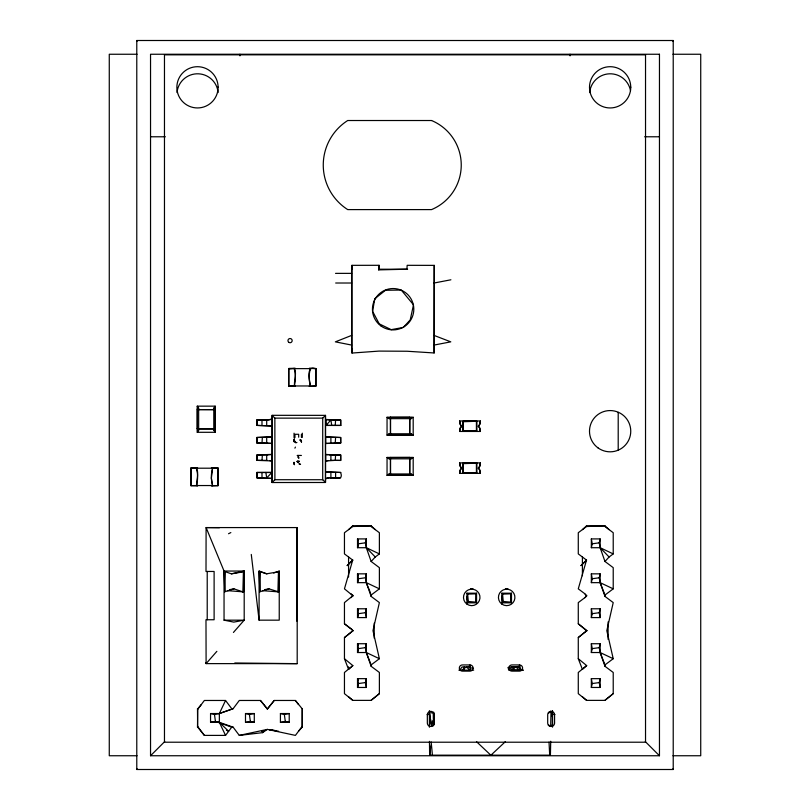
<?xml version="1.0" encoding="UTF-8"?>
<svg xmlns="http://www.w3.org/2000/svg" width="810" height="810" viewBox="0 0 810 810"><rect width="100%" height="100%" fill="white"/><g stroke="black" fill="none" stroke-linecap="round" stroke-linejoin="round"><path stroke-width="1.21" d="M211.815 485.818L218.052 485.646L218.042 468.079L211.369 467.927M256.851 425.402L271.958 425.969L256.851 425.402L256.851 420.036L267.148 420.025M256.851 472.473L271.573 472.453L271.958 478.406L256.942 477.859L256.952 472.463L271.927 472.453L271.958 478.406L256.851 477.849L256.952 472.463M267.158 460.384L256.952 460.363L256.952 454.987L268.312 454.997M256.952 442.888L256.881 437.461L256.851 442.888L271.958 443.445L271.958 436.914L256.881 437.461M256.952 425.412L256.952 420.025M272.16 482.466L272.18 415.317L325.488 415.358L325.448 482.487L272.109 482.527L272.099 415.338L274.863 418.142L274.894 479.722L272.109 482.527M309.643 386.248L315.87 386.076L315.87 368.509L309.643 368.358M322.704 479.733L322.724 418.132L325.488 415.358L325.539 482.446L322.704 479.733L274.894 479.722M340.645 477.859L329.295 477.849L325.64 478.71C330.51 475.116 344.463 483.286 340.645 472.473L325.64 471.916L340.747 472.473M340.716 442.938L340.645 437.511L325.64 436.954L325.64 443.485L340.716 442.938L340.747 437.511L325.64 436.954M340.716 425.463L325.671 425.422L325.64 419.479L340.747 420.036L340.716 425.463L340.645 420.036L330.44 420.015M351.753 349.211L352.016 353.049L379.019 351.094L407.126 351.246L434.13 352.957L434.231 265.376L407.167 265.315L406.914 269.224L378.655 269.882L379.1 265.305L351.975 265.336L351.753 269.224M463.097 473.101L463.117 463.158L476.887 463.178L476.867 473.121L463.097 473.101L463.117 463.158M463.097 431.173L463.117 421.23L476.887 421.261L476.867 431.193L463.097 431.173L463.117 421.23M296.754 621.138L297.179 527.573L206.105 527.583L206.003 571.465L214.113 571.465L214.113 619.751L205.983 619.751L206.105 663.623L297.199 663.643L297.179 527.573L296.865 580.375M390.481 435.152L390.481 417.272L390.481 435.152L409.749 435.152L409.749 417.272L390.552 417.322M390.481 475.338L390.481 457.447L390.481 475.338L409.749 475.338L409.749 457.447L390.552 457.498M409.678 475.278L409.749 457.447M409.678 435.102L409.749 417.272M218.042 468.079L218.052 485.646M256.851 460.363L256.881 454.936L271.958 454.39L271.958 460.93L256.952 460.363M315.87 368.509L315.87 386.076M302.292 708.72L302.292 727.147L301.603 727.147L295.407 735.399L267.351 729.385L262.541 732.655L239.294 735.399L233.108 727.147L219.358 722.338L210.549 722.338L210.549 713.539L214.468 714.45L219.358 713.539L233.108 708.72L239.294 700.468L260.476 700.468L267.351 709.023L274.236 700.468L295.407 700.468L302.201 708.811L302.14 727.076L298.505 731.278M233.108 727.147L231.731 727.147L225.544 735.399L204.363 735.399L198.177 727.147L197.488 727.147L197.741 708.78L201.265 704.599M476.553 602.832L475.642 602.113L475.804 593.821L476.553 593.203L476.553 602.832L466.925 602.832L466.925 593.203L476.553 593.203M511.485 602.832L510.583 602.113L510.745 593.821L511.485 593.203L511.485 602.832L501.866 602.832L501.866 593.203L511.485 593.203M429.472 741.352L429.634 755.173L550.415 755.173L550.719 741.271M550.689 725.851L552.501 725.163L550.101 726.114L548.38 725.163L550.689 725.851L551.003 712.274L548.38 712.82L550.689 711.19L552.501 712.678L551.853 716.334M219.439 527.715L206.105 527.583L224.046 571.05L244.195 571.05L243.537 591.877L242.878 591.867L243.415 571.809L244.195 571.05L244.195 620.166L233.432 632.448M260.405 571.749L266.45 573.834L278.458 571.809L279.237 571.05L278.579 591.877L269.021 588.85L259.858 591.786L260.405 571.749L259.089 571.05L259.089 620.166L279.237 620.166L279.237 571.05L273.679 573.045M277.921 591.867L278.458 571.809M242.878 591.867L233.979 588.85L224.795 591.756L225.362 571.749L224.046 571.05L224.046 620.166L233.786 622.11L244.195 620.166L224.046 620.166M429.948 745.058L429.634 755.173L430.667 746.749M434.231 265.376L434.13 352.957M293.949 440.903L294.374 438.828L294.01 441.764L294.06 439.84M374.21 623.184L374.21 638.138M608.097 621.938L608.097 639.384M301.502 441.652L301.462 442.23L300.945 440.144L299.761 440.053L300.702 439.972L301.502 441.652L301.128 440.336M256.851 442.888L262.005 442.898L262.359 437.511M262.005 460.374L262.359 454.997M335.239 425.402L335.603 420.025M335.239 442.888L335.603 437.501M335.603 454.987L325.64 454.44L325.64 460.971L335.239 460.363L335.603 454.987L340.747 454.997L340.716 460.424L330.44 460.374M293.949 463.047L294.03 462.297L294.435 464.737L293.949 463.047L294.172 464.241M259.858 591.786L259.089 571.05L266.976 573.834M459.634 431.457L460.08 428.105L461.619 426.283L460.08 424.318L459.634 420.967L480.34 420.967L479.895 424.318L478.366 426.141L479.895 428.105L480.34 431.457L459.634 431.457L460.363 428.004L461.619 426.141M459.634 473.374L460.08 470.033L461.619 468.2L460.08 466.236L459.634 462.895L480.34 462.895L479.895 466.236L478.366 468.069L479.895 470.033L480.34 473.374L459.634 473.374L460.363 469.932L461.619 468.069M224.795 591.756L224.046 571.05M466.925 598.347L466.925 596.606M501.866 598.347L501.866 596.606M357.979 545.272L357.514 547.712L366.322 547.712L379.384 553.908L379.384 532.727L371.132 526.53L371.132 525.842L352.704 525.842L348.573 529.629M357.979 580.203L357.514 582.653L366.322 582.653L379.384 588.84L379.384 567.658L371.132 561.472L366.322 547.712L365.401 542.822L366.322 538.913L357.514 538.913L357.514 547.712L358.435 543.804L357.514 538.913L357.979 540.867M357.979 615.144L357.514 617.585L366.322 617.585L366.322 608.786L357.514 608.786L357.514 617.585L358.435 613.676L357.514 608.786L357.979 610.74M357.979 650.086L357.514 652.526L366.322 652.526L379.384 658.712L371.132 664.909L371.132 666.286L379.384 672.472L379.384 693.654L371.061 700.377L352.785 700.377L348.573 696.752M357.979 685.017L357.514 687.467L366.322 687.467L366.322 678.658L357.514 678.658L357.514 687.467L358.435 683.549L357.514 678.658L357.979 680.613M347.551 635.212L353.059 630.605L344.452 623.781L344.452 602.599L352.846 595.715L344.452 588.84L352.704 560.095L344.452 553.908L344.452 532.727L352.704 526.53L371.132 525.842L375.263 529.629M480.34 420.967L479.621 424.42L478.366 426.283M480.34 462.895L479.621 466.347L478.366 468.2M197.589 485.818L190.887 485.646L190.917 468.089L197.134 467.927M217.981 485.595L212.605 485.676L211.369 478.163L212.605 468.069L217.87 468.362M294.962 368.358L288.745 368.52L288.714 386.066L294.172 385.945M357.979 575.809L357.514 573.844L358.435 578.745L357.514 582.653L357.514 573.844L366.322 573.844L366.322 582.653L371.132 596.403L379.384 602.599L372.985 630.656L379.384 658.712M371.132 596.403C370.423 588.88 363.214 581.742 366.322 573.844M366.322 617.585L365.401 612.694L366.322 608.786M357.979 645.681L357.514 643.727L358.435 648.618L357.514 652.526L357.514 643.727L366.322 643.727L366.322 652.526L371.132 666.286M371.132 664.909L366.322 652.526L365.401 647.635L366.322 643.727M366.322 687.467L365.401 682.577L366.322 678.658M582.41 529.629L586.531 525.842L604.969 525.842L604.969 526.53L613.221 532.727L613.221 553.908L600.149 547.712L591.351 547.712L592.262 543.804L591.351 538.913L600.149 538.913L600.149 547.712L604.969 561.472L613.221 567.658L613.221 588.84L604.969 595.036L604.969 596.403L613.221 602.599L606.812 630.656L613.221 658.712L604.969 664.909L604.969 666.286L613.221 672.472L613.221 693.654L604.888 700.377L586.612 700.377L582.41 696.752M613.221 553.908L609.09 556.996L600.149 547.712L599.238 542.822L600.149 538.913M613.221 588.84L600.149 582.653L591.351 582.653L592.262 578.745L591.351 573.844L600.149 573.844L600.149 582.653L604.969 596.403M604.969 595.036L600.149 582.653L599.238 577.763L600.149 573.844M591.351 617.585L592.262 613.676L591.351 608.786L600.149 608.786L600.149 617.585L591.351 617.585L591.351 608.786M600.149 617.585L599.238 612.694L600.149 608.786M613.221 658.712L600.149 652.526L591.351 652.526L592.262 648.618L591.351 643.727L600.149 643.727L600.149 652.526L604.969 666.286M604.969 664.909L600.149 652.526L599.238 647.635L600.149 643.727M591.351 687.467L592.262 683.549L591.351 678.658L600.149 678.658L600.149 687.467L591.351 687.467L591.351 678.658M600.149 687.467L599.238 682.577L600.149 678.658M466.925 597.982L466.925 597.081L466.925 597.912M501.866 597.982L501.866 597.081L501.866 597.912M295.407 386.248C292.4 385.206 297.786 372.489 294.151 368.53L288.745 368.52M197.964 429.887L197.275 432.297L215.156 432.297L215.156 406.154L197.275 406.154L197.275 432.297L198.652 430.231L198.652 408.22L197.275 406.154L197.964 408.564M196.354 485.544L190.887 485.646M467.066 596.687L467.066 599.704L466.925 598.651M294.911 448.163L295.417 447.1M204.363 735.399L197.64 727.076L197.488 708.72L198.177 708.72L204.363 700.468L225.544 700.468L219.358 713.539L219.358 722.338L225.544 735.399M215.156 432.297L213.789 430.231L213.789 408.22L215.156 406.154M459.847 670.143L461.953 667.015L464.93 666.721L463.3 668.017M298.9 461.447L298.525 461.973L299.295 461.103L298.515 461.913L297.857 460.971L298.515 461.913L298.252 461.427M274.236 700.468L267.351 709.023M262.541 732.655L263.574 731.278L261.519 731.278M197.275 428.854L197.275 409.597L215.156 409.597L215.156 428.854L197.275 428.854L215.156 428.854M578.279 658.712L586.673 665.597L582.41 669.374L578.279 658.712L578.279 637.531L586.896 630.605L578.279 623.781L578.279 602.599L585.711 597.031M501.998 596.687L501.998 599.704L501.866 598.651M216.867 651.341L206.105 663.623L205.983 662.62M371.132 561.472L375.263 556.996L379.384 553.908M604.969 561.472L609.09 556.996M350.983 597.699L352.846 595.715L350.983 593.74M353.059 630.605L344.452 637.531L344.452 658.712L352.846 665.597L344.452 672.472L344.452 693.654L352.785 700.377M584.82 597.699L586.673 595.715L586.531 595.036L586.531 596.403L584.82 593.74M586.673 665.597L578.279 672.472L578.279 693.654L586.612 700.377M672.675 41.037L673.201 40.52L136.779 40.5L136.779 769.5L673.221 769.5L673.221 40.5M136.799 769.48L137.325 768.963M150.559 755.73L164.724 741.555M466.925 602.832L468.301 601.465L475.642 602.113M501.866 602.832L503.233 601.465L502.585 594.115L501.866 593.203M378.655 269.882L379.333 269.224L379.1 265.305M463.563 421.706L476.887 421.261M463.563 463.634L476.887 463.178M490.951 755.173L505.369 741.666M344.452 658.712L348.573 669.374L352.846 665.597M371.061 700.377L379.384 693.654M604.888 700.377L613.221 693.654M578.279 637.531L586.896 630.605M466.195 667.005L470.316 670.164L470.316 666.174L466.195 667.005L462.065 670.164L464.13 669.171M515.717 667.005L519.838 670.164L519.838 666.174L515.717 667.005L511.586 670.164L513.651 669.171M371.132 595.036L379.384 588.84M344.452 637.531L346.771 635.789M609.09 529.629L604.969 525.842L586.531 526.53L578.279 532.727L578.279 553.908L586.531 560.095L578.279 588.84L584.881 593.791M387.048 417.272L389.114 418.649L411.126 418.649L413.191 417.272L413.191 435.152L387.048 435.152L387.048 417.272L413.191 417.272M410.781 434.464L413.191 435.152L411.126 433.775L389.114 433.775L387.048 435.152L389.458 434.464M389.458 458.136L387.048 457.447L389.114 458.825L411.126 458.825L413.191 457.447L413.191 475.338L387.048 475.338L387.048 457.447L413.191 457.447L410.781 458.136M387.048 475.338L389.114 473.961L411.126 473.961L413.191 475.338M288.714 386.066L294.962 386.248M296.389 442.716L296.906 442.412M228.531 533.739L230.84 532.575M197.488 727.147L198.177 727.147M468.261 667.177L470.316 666.174M517.772 667.177L519.838 666.174M351.611 335.421L335.36 341.85L351.611 345.07M233.108 708.72L219.358 713.539L210.549 713.539M315.809 386.026L309.187 386.248M190.917 468.089L197.589 467.927M507.86 667.653L511.525 666.731L518.886 666.549L521.711 670.265M268.302 420.036L271.958 419.175L266.692 419.985L256.851 420.036M225.362 571.749L231.407 573.834L244.195 571.05M239.294 735.399L267.351 729.385M508.204 668.797L518.886 666.549M212.757 721.882L210.549 722.338L215.44 721.416L231.731 727.147M431.386 725.163L429.401 712.82L433.532 712.82M434.079 345.07L450.785 341.85L434.079 335.421M434.079 283.014L450.897 279.794M245.491 713.539L249.399 714.45L254.289 713.539L254.289 722.338L245.491 722.338L245.491 713.539L254.289 713.539M280.422 713.539L284.33 714.45L289.221 713.539L289.221 722.338L280.422 722.338L280.422 713.539L289.221 713.539M245.491 722.338L250.381 721.416L254.289 722.338L252.092 721.882M280.422 722.338L285.312 721.416L289.221 722.338L287.024 721.882M229.473 589.66L233.979 588.85M264.516 589.66L269.021 588.85M231.407 573.834L243.415 571.809M271.958 436.914L256.952 437.511M325.64 443.485L340.645 442.898M269.527 454.795L271.958 454.39M325.64 460.971L328.07 460.566M358.435 543.804L365.401 542.822M592.262 543.804L599.238 542.822M358.435 578.745L365.401 577.763M592.262 578.745L599.238 577.763M358.435 613.676L365.401 612.694M592.262 613.676L599.238 612.694M358.435 648.618L365.401 647.635M592.262 648.618L599.238 647.635M358.435 683.549L365.401 682.577M592.262 683.549L599.238 682.577M297.199 663.643L234.789 662.985M288.927 368.884L295.407 368.358M191.109 468.453C202.237 464.14 195.342 482.092 197.134 485.818M466.925 593.203L467.643 594.115L475.804 593.821M502.585 594.115L510.745 593.821M299.498 464.211L300.55 464.363L299.032 463.725M329.275 454.987L340.645 454.997L340.716 460.424L335.239 460.363M340.645 425.412L325.671 425.422M137.072 54.25L109.269 54.25L109.269 755.75L137.072 755.75M672.928 54.25L700.731 54.25L700.731 755.75L672.928 755.75M150.538 136.779L165.351 136.779M644.649 136.779L659.462 136.779M352.158 269.224L351.611 269.224L351.611 349.211L352.158 349.211M378.624 269.224L407.612 269.224M335.542 273.365L351.611 273.365M335.674 283.014L351.611 283.014M309.187 368.358L315.809 368.57M315.687 368.793C305.37 364.733 309.896 381.54 310.433 385.945M197.275 408.22L198.652 408.22M213.789 408.22L215.156 408.22M274.863 418.142L322.724 418.132M197.275 430.231L198.652 430.231M213.789 430.231L215.156 430.231M463.563 430.728L476.867 431.193M297.169 455.443L301.401 455.443M463.563 472.655L476.867 473.121M211.369 485.818L212.605 485.544M470.488 588.809L472.989 588.809M505.43 588.809L507.921 588.809M501.998 598.63L501.998 599.704L501.866 596.221M458.865 670.164L473.658 670.164M508.66 670.164L523.027 670.164M510.573 670.164L522.997 670.164M197.488 708.72L198.177 708.72M427.143 714.481L429.675 714.481M552.4 714.481L554.931 714.481M301.603 727.147L302.292 727.147M278.62 731.278L269.467 729.678L276.362 730.741M197.275 409.597L215.106 409.658M211.815 467.927L217.981 468.139M262.005 442.898L271.958 443.445M271.927 472.453L266.703 477.89L265.862 472.453M520.405 669.89L522.906 670.042M262.491 590.652L278.579 591.877M227.448 590.652L243.537 591.877M503.233 601.465L510.583 602.113M296.754 461.416L297.604 461.933M329.275 420.025L325.64 419.479L326.025 425.432L330.895 419.985L331.735 425.432M325.64 454.44L328.06 454.805M269.538 460.556L271.958 460.93M469.83 667.683L473.506 668.402M217.151 721.882L219.358 722.338L228.643 731.278L226.375 730.164M551.003 712.274L552.501 712.678M511.525 666.731L513.742 667.521M295.012 442.047L295.761 442.716L294.85 441.025M295.508 442.625L294.901 441.622M299.214 463.968L299.781 464.373M578.279 623.781L586.713 630.838M344.452 623.781L350.862 628.59M267.351 708.902L260.476 700.468M298.414 457.721L298.941 458.187L298.08 455.443L298.414 457.721L298.141 457.265M476.503 741.666L490.819 755.173M136.799 40.52L137.325 41.037M645.276 741.555L659.441 755.73M672.675 768.963L673.201 769.48M375.263 556.996L366.322 547.712L366.322 538.913M295.407 700.468L298.505 704.599M225.544 700.468L231.731 708.72M351.631 629.157L352.887 630.838M478.366 426.141L479.621 428.004L480.34 431.457M461.619 426.283L460.363 424.42L459.634 420.967M478.366 468.069L479.621 469.932L480.34 473.374M461.619 468.2L460.363 466.347L459.634 462.895M297.29 461.578L297.928 462.591M429.401 712.82L431.598 726.165M284.33 714.45L285.312 721.416M249.399 714.45L250.381 721.416M214.468 714.45L215.44 721.416M549.646 748.946L550.415 755.173M251.282 554.435L259.089 620.166M432.55 720.91L433.036 725.932M431.173 741.97L432.429 755.173M467.643 594.115L468.301 601.465M549.018 742.122L549.696 755.173M433.755 712.213L434.14 724.849M433.249 712.476L433.431 724.798M630.757 87.095L630.757 87.318A20.635 20.635 0 0 1 599.805 105.189A20.635 20.635 0 0 1 599.805 69.457A20.635 20.635 0 0 1 630.757 87.318M218.113 87.095L218.113 87.318A20.635 20.635 0 0 1 187.171 105.189A20.635 20.635 0 0 1 187.171 69.457A20.635 20.635 0 0 1 218.113 87.318M552.45 710.674L552.491 725.75M335.603 472.463L335.613 477.859M330.895 437.471L330.905 442.938M330.895 454.947L330.905 460.414M330.895 472.433L330.905 477.9M266.692 419.985L266.703 425.452M266.692 437.471L266.703 442.928M266.692 454.947L266.703 460.414M261.984 420.025L262.005 425.412M261.984 472.483L261.994 477.849M476.412 421.706L476.422 430.717M476.412 463.624L476.422 472.645M351.975 265.336L352.016 353.049M288.785 368.58L288.795 386.026M190.968 468.15L190.968 485.595M618.202 412.361L618.202 450.279M591.351 538.913L591.351 547.712M591.351 573.844L591.351 582.653M591.351 643.727L591.351 652.526M586.531 525.842L586.531 526.53M582.41 556.996L582.41 575.758M570.058 54.25L570.058 55.849M552.501 710.775L552.501 727.147M429.401 710.654L429.401 727.228M411.126 417.272L411.126 418.649M411.126 433.775L411.126 435.152M411.126 457.447L411.126 458.825M411.126 473.961L411.126 475.338M389.114 417.272L389.114 418.649M389.114 433.775L389.114 435.152M389.114 457.447L389.114 458.825M389.114 473.961L389.114 475.338M352.704 525.842L352.704 526.53M352.704 595.036L352.704 596.403M348.573 556.996L348.573 577.003M348.573 666.873L348.573 669.374M302.312 433.188L302.312 437.41M301.401 434.292L301.401 437.41M298.677 437.208L298.677 434.292L294.951 434.292L294.951 437.613M294.05 433.188L294.05 437.613M239.942 54.25L239.942 55.849M207.218 571.465L207.218 619.751M177.015 92.543A20.635 20.635 0 0 1 218.113 92.543M589.67 92.543A20.635 20.635 0 0 1 630.504 90.649M374.736 298.799L372.63 311.394L379.232 323.848L391.21 329.66L403.329 327.412L410.194 319.95L413.505 304.823L401.254 290.051L385.479 290.274L374.736 298.799M196.547 484.856L196.547 485.544L212.412 485.544L212.412 484.856A30.78 30.78 0 0 1 212.412 468.889L212.412 468.2L196.547 468.2L196.547 468.889A30.78 30.78 0 0 1 196.547 484.856M294.364 385.276L294.364 385.965L310.23 385.965L310.23 385.276A30.78 30.78 0 0 1 310.23 369.319L310.23 368.631L294.364 368.631L294.364 369.319A30.78 30.78 0 0 1 294.364 385.276M352.704 560.095L347.207 565.593L352.704 560.095M586.531 560.095L581.033 565.593L586.531 560.095M659.462 54.25L150.538 54.25L150.538 755.75L659.462 755.75L659.462 54.25M645.529 54.827L164.47 54.827L164.47 742.213L645.529 742.213L645.529 54.827M431.558 120.518L347.713 120.518A52.792 52.792 0 0 0 347.713 209.598L431.558 209.598A48.256 48.256 0 0 0 431.558 120.518M469.982 664.939L462.409 664.939A3.098 3.098 0 0 0 459.321 668.037A3.098 3.098 0 0 0 462.409 671.125L469.982 671.125A3.098 3.098 0 0 0 473.07 668.037A3.098 3.098 0 0 0 469.982 664.939M519.494 664.939L511.93 664.939A3.098 3.098 0 0 0 508.832 668.037A3.098 3.098 0 0 0 511.93 671.125L519.494 671.125A3.098 3.098 0 0 0 522.592 668.037A3.098 3.098 0 0 0 519.494 664.939M554.567 723.057L554.567 714.805A3.442 3.442 0 0 0 551.134 711.362A3.442 3.442 0 0 0 547.692 714.805L547.692 723.057A3.442 3.442 0 0 0 551.134 726.489A3.442 3.442 0 0 0 554.567 723.057M434.211 723.057L434.211 714.805A3.442 3.442 0 0 0 430.778 711.362A3.442 3.442 0 0 0 427.336 714.805L427.336 723.057A3.442 3.442 0 0 0 430.778 726.489A3.442 3.442 0 0 0 434.211 723.057M381.125 326.065A20.685 20.685 0 0 0 413.718 311.182A20.685 20.685 0 0 0 384.527 290.405A20.685 20.685 0 0 0 381.125 326.065M598.104 447.96A20.635 20.635 0 0 0 630.656 433.218A20.635 20.635 0 0 0 601.607 412.401A20.635 20.635 0 0 0 598.104 447.96M289.018 342.438A2.096 2.096 0 0 0 292.167 340.615A2.096 2.096 0 0 0 289.018 338.803A2.096 2.096 0 0 0 289.018 342.438M501.876 604.108A8.242 8.242 0 0 0 514.876 598.215A8.242 8.242 0 0 0 503.273 589.893A8.242 8.242 0 0 0 501.876 604.108M466.935 604.108A8.242 8.242 0 0 0 479.945 598.215A8.242 8.242 0 0 0 468.332 589.893A8.242 8.242 0 0 0 466.935 604.108"/></g></svg>
